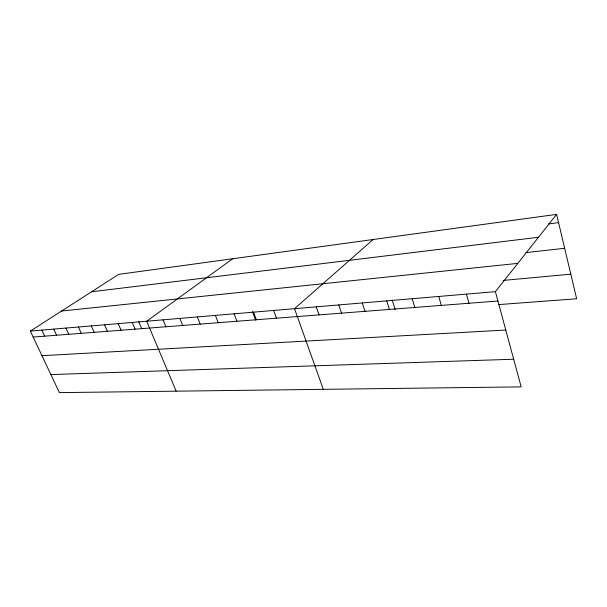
<?xml version="1.0" encoding="UTF-8"?>
<svg xmlns="http://www.w3.org/2000/svg" width="607" height="607" viewBox="0 0 607 607"><rect width="100%" height="100%" fill="white"/><g stroke="black" fill="none" stroke-linecap="round" stroke-linejoin="round"><path stroke-width="0.91" d="M495.395 291.656L521.163 386.879L59.387 392.623L30.35 331.088L495.395 291.656L556.611 214.377L576.65 298.765L498.408 304.615M373.13 239.515L294.532 308.69L323.296 389.337M232.663 258.749L146.712 321.224L176.151 391.166M30.35 331.088L118.684 274.364L556.611 214.377M548.394 223.96L558.577 222.625M91.551 291.785L538.5 237.254M526.041 252.603L564.662 248.286M61.595 311.027L517.801 263.377M503.142 280.442L570.808 274.167M33.165 337.06L497.93 301.011M41.959 355.687L505.783 330.049M50.874 374.572L513.681 359.23M41.883 330.109L44.706 336.164M53.735 329.108L56.565 335.239M65.913 328.068L68.75 334.298M78.432 327.014L81.277 333.326M91.308 325.921L94.161 332.325M104.556 324.798L107.416 331.301M118.198 323.637L121.059 330.238M132.243 322.446L135.103 329.153M138.555 321.194L141.742 328.713M163.017 319.836L165.878 326.763M179.877 318.409L182.745 325.458M197.328 316.93L200.189 324.1M215.394 315.397L218.254 322.704M234.112 313.811L236.958 321.247M252.482 311.626L255.676 320.147M253.514 312.165L256.351 319.745M273.636 310.458L276.466 318.189M316.232 306.846L319.024 314.889M338.789 304.934L341.559 313.136M362.258 302.946L365.004 311.323M386.697 300.875L389.406 309.426M392.114 299.866L395.18 309.616M412.161 298.712L414.831 307.453M438.717 296.459L441.35 305.397M466.434 294.114L469.021 303.25"/></g></svg>
